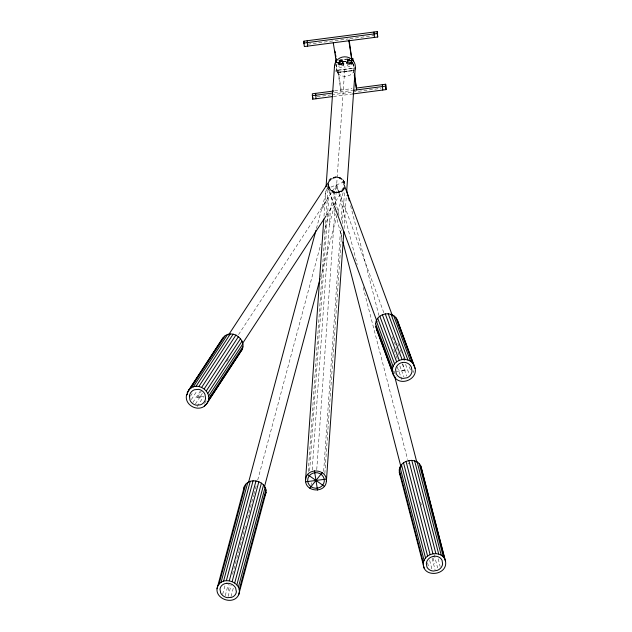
<?xml version="1.0" encoding="UTF-8"?>
<svg xmlns="http://www.w3.org/2000/svg" width="632" height="632" viewBox="0 0 632 632"><rect width="100%" height="100%" fill="white"/><g stroke="black" fill="none" stroke-linecap="round" stroke-linejoin="round"><path stroke-width="0.47" stroke-dasharray="3.16 2.37" d="M328.577 185.516C329.09 190.674 334.952 194.214 339.779 192.326A8.453 8.066 33.2 0 0 344.195 188.107M324.011 216.152L325.938 188.628M308.25 471.622L325.938 218.727M326.207 214.793L328.308 184.844M354.11 70.326L337.291 72.514L336.532 64.322M337.994 64.409L338.096 62.931M309.633 470.84L328.79 196.836M338.065 70.294L341.201 90.028L341.067 91.948L337.938 72.214L338.065 70.294L353.636 68.264L353.936 70.144M339.147 63.058C338.776 56.548 346.613 62.924 341.272 64.993C336.113 64.646 342.236 58.555 342.844 63.484M339.155 63.508L339.368 61.138M339.289 63.951L339.25 61.581M339.502 62.22L339.605 60.743M339.542 64.338L339.392 62.473M339.834 61.896L339.945 60.419M339.89 64.662L339.645 62.86M340.253 61.667L340.356 60.19M340.308 64.883L339.992 63.176M311.157 484.712L311.3 482.753M312.192 469.987L330.528 207.77M340.719 61.549L340.822 60.072M340.782 64.993L340.885 63.516L340.419 63.405M341.209 61.541L341.312 60.064M341.272 64.993L341.375 63.516L342.947 62.007M341.675 61.66L341.778 60.182M341.738 64.875L341.841 63.398M342.102 61.881L342.204 60.403M342.149 64.646L342.252 63.161M342.449 62.197L342.552 60.719M342.489 64.322L342.591 62.845M342.702 62.592L342.805 61.114M342.726 63.927L342.939 61.549M343.792 65.088A2.923 2.733 4 0 0 339.732 62.228A2.923 2.733 4 0 0 339.155 66.929A2.923 2.733 4 0 0 343.792 65.088L343.895 63.603A2.923 2.733 4 0 0 339.834 60.751A2.923 2.733 4 0 0 339.258 65.451A2.923 2.733 4 0 0 343.895 63.603M316.743 469.647L334.802 211.365M335.221 205.471L344.93 66.565M346.399 63.319L346.502 61.833M347.166 62.465L347.403 59.898L348.611 58.744L348.501 60.222C343.753 63.35 353.004 66.66 351.755 60.956M347.331 62.995L347.403 59.898M347.584 60.901L347.695 59.424M347.632 63.477L347.434 61.517M347.995 60.506L348.098 59.029M348.058 63.864L347.734 61.999M348.572 64.132L348.674 62.655L348.161 62.386M348.501 60.222L349.069 60.08L349.172 58.602M349.148 64.274L349.251 62.797L348.674 62.655M350.752 60.482L349.662 60.072L349.765 58.594M349.741 64.266L349.844 62.789L351.613 61.494L351.51 62.971M350.302 64.124L350.405 62.647M350.807 63.84L350.918 62.363M351.218 63.453L351.329 61.968M351.582 59.874L351.479 61.351L351.179 60.877M323.655 471.409L340.68 227.883M341.233 220.023L342.196 206.245M352.206 63.99A2.923 2.733 4 0 0 348.137 61.138A2.923 2.733 4 0 0 347.56 65.831A2.923 2.733 4 0 0 352.206 63.99L352.308 62.513M324.832 473.542L341.896 229.503M342.307 223.602L344.614 190.611M353.952 73.004L353.636 68.264M344.053 228.618L346.391 195.193M316.442 228.468L328.648 182.83M222.662 594.278L224.953 585.714M225.237 595.676L228.286 584.26M228.176 590.525L229.708 584.813M232.505 574.338L238.62 551.483M238.872 550.535L245.998 523.873M247.531 518.161L253.637 495.306M253.89 494.358L256.695 483.883M257.714 480.075L320.851 243.952M323.908 232.521L336.659 184.821L383.948 313.03M228.081 596.466L231.13 585.05M329.359 224.494L334.312 205.945M334.565 205.021L335.489 201.545M231.004 596.592L233.548 587.081M320.622 276.769L336.651 216.816M338.002 211.76L344.859 186.132M322.51 208.434L327.581 197.761M328.948 181.708L330.196 179.749M344.377 187.933C342.915 191.093 339.179 192.484 335.876 191.962A8.453 7.339 15 0 1 329.169 187.254L328.466 183.509M190.382 396.24L193.06 392.156M191.314 399.598L197.2 390.608M192.847 402.513L200.344 391.074M197.492 397.275L201.276 391.5M238.556 334.589L336.659 184.821L357.246 264.539M195.383 404.03L200.202 396.675M200.739 395.861L202.343 393.404M197.145 406.487L203.567 396.683M226.58 361.543L228.729 358.273M326.547 215.204L343.129 189.884M204.476 403.461L207.154 399.377M328.324 184.536A8.342 7.805 4 0 0 329.011 187.862L344.314 181.779A8.342 7.805 4 0 1 344.914 183.746C344.179 178.714 338.215 175.554 333.546 177.315A8.453 8.066 33.2 0 0 329.43 180.91M407.917 463.533L409.291 463.106M307.729 44.216L347.987 38.971M349.907 38.718L374.539 35.511M339.653 59.953L348.066 58.855M338.476 60.332L348.2 59.06M337.409 62.284L350.91 60.53M337.362 62.371L350.989 60.601M337.622 62.56L352.569 60.617M337.456 70.152L354.276 67.956M337.938 72.214L353.501 70.184M334.573 90.897L351.906 88.638M334.439 92.809L352.743 90.423M317.138 96.696L330.678 94.926M331.642 94.8L351.953 92.154M352.917 92.027L380.962 88.369M333.443 96.467L352.782 93.947M200.241 396.92L205.748 396.201M396.493 371.34L401.241 370.715M349.069 60.08L349.662 60.072M349.251 62.797L349.844 62.789M340.885 63.516L341.375 63.516M344.314 181.779C342.536 177.703 337.338 176.415 333.483 178.192A8.453 7.497 -14.5 0 0 330.125 180.76M329.011 187.862C330.789 191.938 335.987 193.226 339.834 191.441A8.453 7.497 -14.5 0 0 343.958 187.728M413.131 370.668L413.802 372.501M328.735 180.31A8.113 7.884 -20.2 0 1 332.053 177.671L336.287 176.992A8.453 8.224 -20.2 0 1 342.986 181.7L343.484 183.043M409.346 366.86L410.689 370.51M397.86 343.437L398.871 346.17M400.214 349.828L401.225 352.561M403.248 358.036L404.259 360.777M405.602 364.427L409.307 374.468M402.655 363.763L404.693 369.301M392.282 336.761L399.685 356.843M402.379 364.143L404.061 368.701M404.401 369.617L406.755 376.008M393.791 349.464L395.814 354.939M396.146 355.856L397.157 358.597M399.851 365.896L401.202 369.546M401.533 370.455L403.888 376.846M397.212 366.9L400.577 376.024M400.917 376.941L401.92 379.674M327.265 186.314L334.115 205.218M394.068 371.261L396.09 376.735M328.522 184.418L329.09 188.186L331.697 191.046A8.342 7.805 4 0 0 344.424 187.751M342.986 181.7L343.666 185.816M350.578 205.669L378.892 315.321M438.166 558.791L440.133 566.406M420.667 502.227L421.402 505.087M434.184 554.564L437.621 567.892M363.171 287.473L407.585 459.472M433.007 557.898L434.484 563.633M432.106 558.301L435.053 569.716M429.673 560.402L432.13 569.922M332.724 190.825L339.076 215.417M427.58 562.772L428.804 567.528M328.529 186.353L333.412 205.258M334.304 208.718L342.149 239.101M353.659 64.077L353.967 66.02M353.43 63.982L353.865 66.755M352.877 62.552L353.96 69.354M335.908 63.777L337.291 72.514M335.402 62.671L337.022 72.854L354.386 70.594L353.541 72.143A10.428 9.749 4 0 1 335.529 70.713M351.645 61.881L351.653 62.434M327.889 188.328A8.453 8.224 -20.2 0 0 334.589 193.037L338.815 192.357A8.113 7.884 -20.2 0 0 343.563 186.511M352.293 61.794A2.923 2.733 4 0 1 349.583 64.899A2.923 2.733 4 0 1 346.486 62.078A2.923 2.733 4 0 1 349.741 59.463M344.748 183.999L344.156 182.379A8.453 7.339 15 0 0 337.449 177.679L333.246 177.979L329.959 180.112A8.342 7.805 4 0 1 341.628 178.595L343.137 180.12L344.748 183.999"/><path stroke-width="0.95" d="M186.424 395.49C184.607 406.099 199.831 412.901 206.364 404.227L240.626 351.929C249.632 341.09 231.312 326.847 222.883 338.017L188.628 390.323L186.424 395.49L187.491 393.855M206.364 404.227C215.378 393.396 197.05 379.153 188.628 390.323M303.826 43.071L303.96 41.159L377.296 31.6L377.715 36.996L304.379 46.555L303.826 43.071L377.162 33.52L377.296 31.6M307.176 40.74L307.594 46.136M332.472 96.593L312.737 99.169L312.319 93.797L333.625 91.016M312.737 99.169L312.872 97.249M315.621 93.362L316.032 98.734M343.848 231.573L326.389 481.276C325.496 493.868 304.458 492.209 305.588 479.625L323.805 219.107M326.072 186.661L334.533 65.736M335.75 62.805L335.916 60.443M352.569 60.617L352.735 58.247L353.201 61.162M346.668 191.259L355.326 67.387M354.528 73.904L356.638 89.918L354.244 74.884M373.986 32.035L374.405 37.422M382.344 84.672L382.763 90.036M352.782 93.947L386.065 89.61L385.654 84.238L356.772 88.006M386.065 89.61L385.654 84.238M305.588 479.625C306.481 467.04 327.518 468.691 326.389 481.276M375.621 323.718C376.403 312.722 393.151 309.996 397.402 320.163L414.237 365.794C420.588 378.781 398.911 388.214 393.388 375.045L376.561 329.406L375.621 323.718L392.456 369.357L393.388 375.045M392.456 369.357C393.238 358.352 409.986 355.626 414.237 365.794M217.005 588.771L244.371 486.427C249.19 476.141 267.091 481.157 266.056 492.399L238.691 594.744C233.437 606.23 212.937 598.378 217.669 586.298C222.922 574.812 243.423 582.664 238.691 594.744M219.051 584.118L245.761 484.238M221.066 582.372L247.768 482.493M248.447 482.769L315.937 230.372M223.562 581.187L250.272 481.308M226.367 580.642L253.077 480.77M229.298 580.776L256 480.897M232.142 581.566L258.844 481.687M234.717 582.965L261.419 483.085M236.85 584.869L263.552 484.989M264.35 487.201L320.037 278.941M238.398 587.16L265.1 487.288M239.252 589.688L265.954 489.808M243.715 488.892L244.371 486.427M266.056 492.399L264.476 496.325M399.305 469.797C400.609 458.611 419.395 456.644 421.489 468.32L445.568 561.579C447.756 575.894 421.939 578.193 423.385 563.049L399.305 469.797L399.321 472.428L424.167 568.176M423.385 563.049C424.688 551.862 443.474 549.903 445.568 561.579M222.883 338.017L187.175 392.748M190.674 388.364L224.937 336.058M193.187 387.005L227.449 334.699M228.523 334.968L329.13 181.384M195.999 386.342L230.261 334.036M198.914 386.428L233.176 334.123M201.742 387.25L236.005 334.944M204.286 388.767L238.541 336.461M206.356 390.868L240.618 338.562M207.817 393.404L242.08 341.098M242.53 343.46L326.001 216.025M208.568 396.201L242.83 343.895M208.568 399.061L242.83 346.763M204.31 406.186L205.384 404.551M210.74 396.382L212.344 393.933M221.445 380.037L223.049 377.588M207.817 401.802L242.072 349.496M309.806 488.204L322.17 472.704M312.184 95.709L332.543 93.062M353.715 90.297L385.52 86.157M197.492 397.275L200.241 396.92M402.189 370.597L405.041 370.226M305.722 481.789L326.262 479.111M307.65 474.6L324.335 486.308M376.561 329.406L377.596 331.042M398.595 323.853L415.082 368.575M395.845 317.699L412.68 363.337M393.697 315.724L410.524 361.362M344.116 184.765L392.488 315.913M391.09 314.357L407.917 359.995M388.198 313.701L405.025 359.332M385.22 313.788L402.047 359.426M382.36 314.633L399.187 360.264M379.808 316.166L396.635 361.804M377.746 318.299L394.573 363.937M334.454 206.143L377.043 321.633M376.317 320.874L393.151 366.513M381.143 340.079L382.826 344.645M391.919 369.286L392.922 372.027M394.273 375.677L394.945 377.502M375.708 326.625L392.535 372.264M399.321 472.428L400.088 474.916M397.402 320.163L398.255 322.936M420.714 465.831L444.802 559.083M419.237 463.643L443.324 556.895M417.152 461.913L441.239 555.165M346.391 189.466L349.346 200.897M394.897 377.304L416.812 462.166M414.608 460.76L438.687 554.019M411.772 460.278L435.851 553.537M408.849 460.483L432.928 553.735M406.036 461.36L430.116 554.612M403.524 462.845L427.611 556.105M401.486 464.836L425.565 558.096M342.892 241.961L401.036 467.135M400.048 467.206L424.127 560.466M377.162 33.52L377.715 36.996M349.109 39.784L351.961 60.467L348.832 40.756M335.039 51.2L335.331 53.072M335.632 54.952L335.932 56.833M336.232 58.705L336.39 62.497L333.262 42.786M303.96 41.159L304.379 43.766M314.46 470.832L317.517 490.077M421.489 468.32L421.497 470.074M355.034 69.07A10.428 9.749 4 0 0 349.227 57.717A10.428 9.749 4 0 0 336.319 60.988L335.086 63.255A10.428 9.749 4 0 0 334.557 67.442M189.41 395.995L189.963 400.135A8.113 7.742 33.2 0 0 196.426 405.199L200.613 404.78A8.453 8.066 33.2 0 0 205.574 398.555L205.029 394.415A8.113 7.742 33.2 0 0 198.566 389.344L194.38 389.77A8.453 8.066 33.2 0 0 189.41 395.995M433.378 556.358L431.308 557.005A8.453 7.497 -14.5 0 0 426.339 563.231L426.916 566.999A8.113 7.197 -14.5 0 0 433.449 571.052L437.66 570.254A8.453 7.497 -14.5 0 0 442.629 564.028L442.052 560.268A8.113 7.197 -14.5 0 0 435.519 556.207L433.378 556.358M402.505 362.46L400.435 363.068A8.113 7.884 -20.2 0 0 395.585 369.617L396.264 373.733A8.453 8.224 -20.2 0 0 402.963 378.442L407.19 377.762A8.113 7.884 -20.2 0 0 412.04 371.221L411.361 367.097A8.453 8.224 -20.2 0 0 404.662 362.397L402.505 362.46M226.817 583.281L224.763 583.684A8.113 7.047 15 0 0 219.983 589.214L220.687 592.958A8.453 7.339 15 0 0 227.394 597.667L231.596 597.366A8.113 7.047 15 0 0 236.376 591.828L235.673 588.084A8.453 7.339 15 0 0 228.966 583.383L226.817 583.281M311.023 486.679A8.342 7.805 4 0 0 324.279 481.418A8.342 7.805 4 0 0 312.666 473.265A8.342 7.805 4 0 0 311.023 486.679"/></g></svg>
